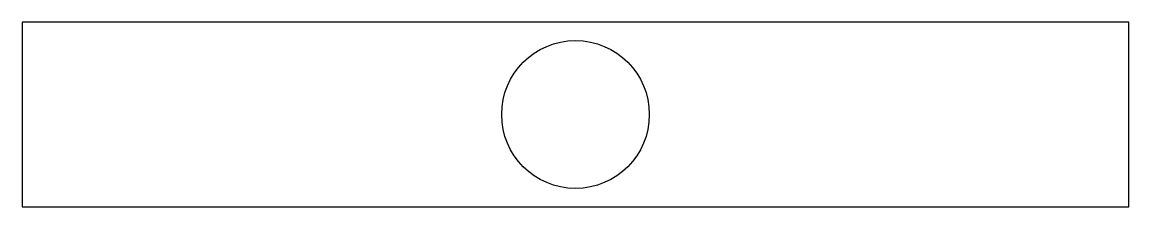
# Model space of a CAD drawing. Header units: metres. Extents: x -0.5 to 0.5, y -0.08 to 0.08.
import ezdxf

# ---------------------------------------------------------------- set-up
doc = ezdxf.new("R2010")
doc.units = ezdxf.units.M

msp = doc.modelspace()

# ---------------------------------------------------------------- linework, layer by layer
at = {"flags": 128}
msp.add_lwpolyline([(-0.5, -0.0833), (0.5, -0.0833), (0.5, 0.0833), (-0.5, 0.0833), (-0.5, -0.0833)], dxfattribs=at)
msp.add_circle((0, 0), 0.0667)

doc.saveas('drawing.dxf')
